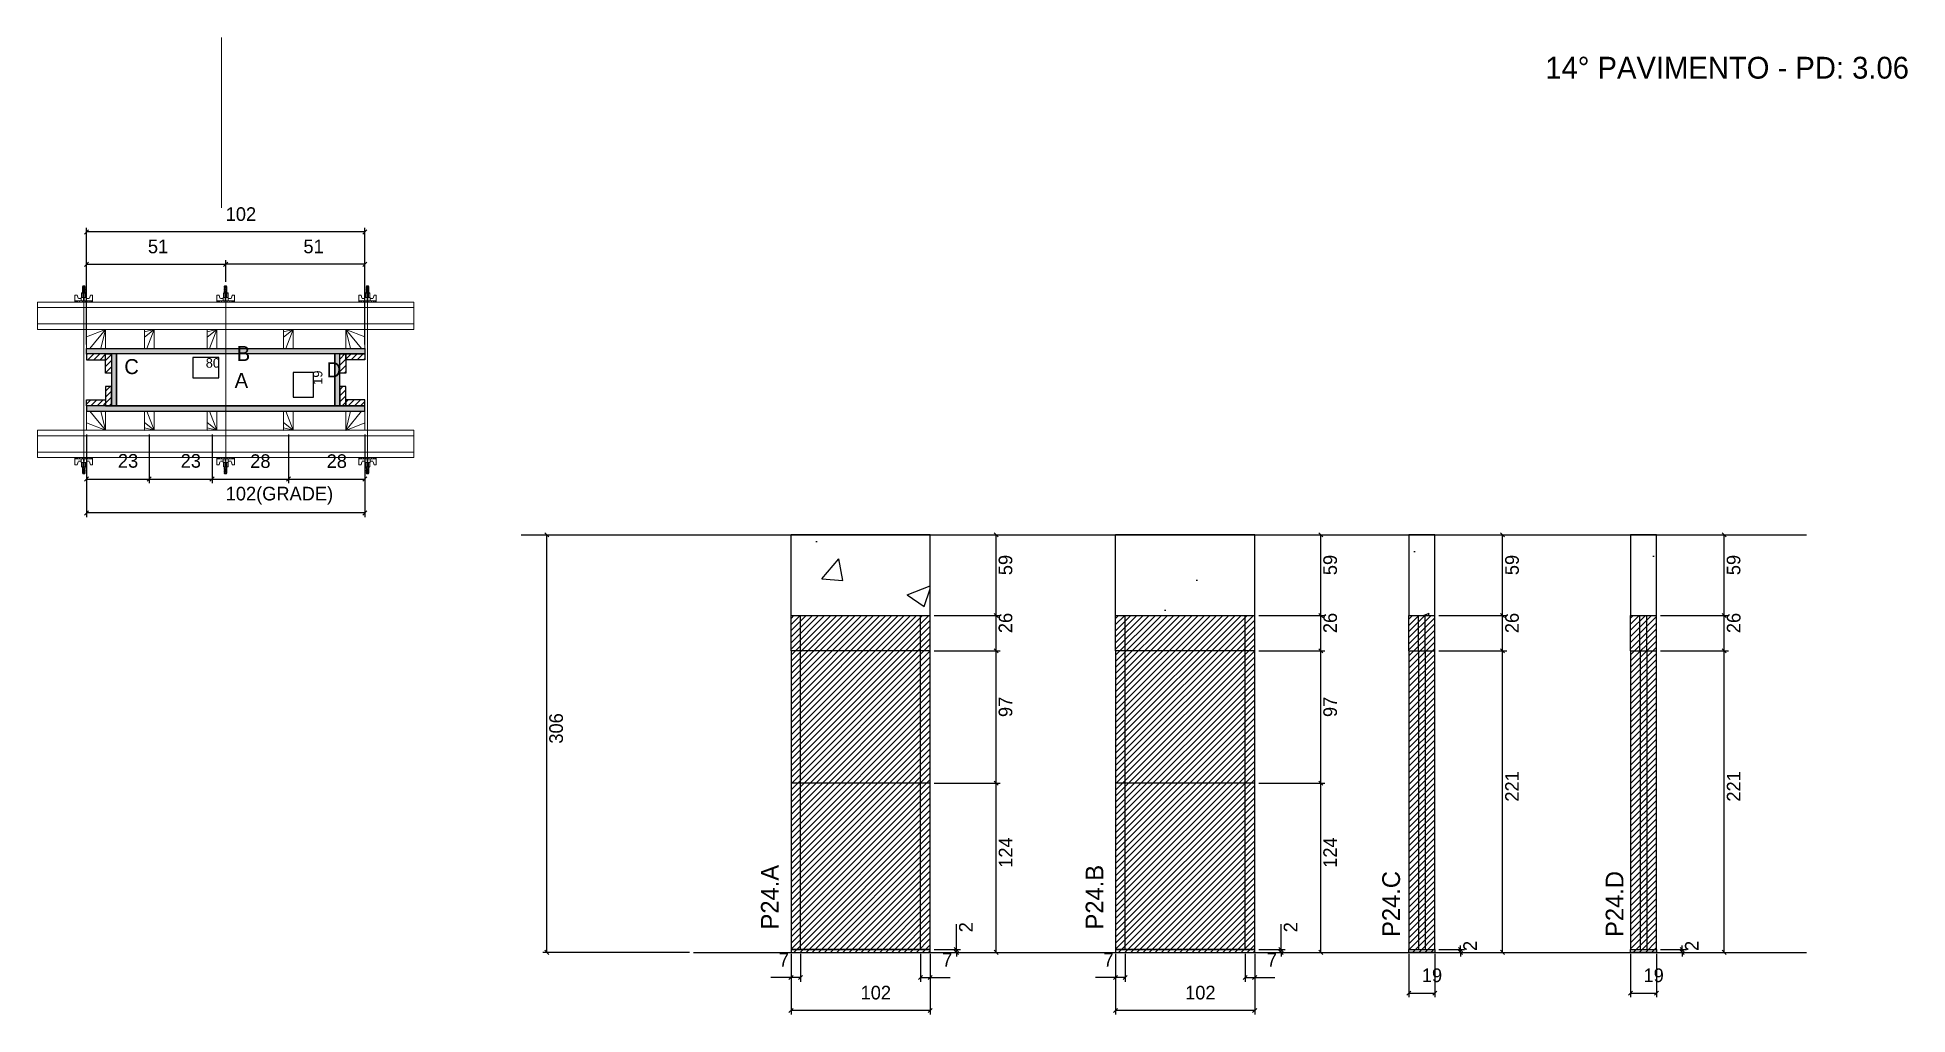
# Model space of a CAD drawing. Header units: metres. Extents: x 4162 to 5533, y 5093 to 5810.
import ezdxf

# ---------------------------------------------------------------- set-up
doc = ezdxf.new("R2010")
doc.units = ezdxf.units.M
for name, color, linetype in [('CHAPA', 7, 'Continuous'), ('COTA', 7, 'Continuous'), ('Hachura', 7, 'Continuous'), ('Madeira', 7, 'Continuous'), ('NIVEL 2° PAV.', 7, 'Continuous'), ('NOMENCLATURA', 7, 'Continuous'), ('Nível', 7, 'Continuous'), ('Painéis', 7, 'Continuous'), ('Perfil Metálico', 7, 'Continuous'), ('SARR_2.2x7', 7, 'Continuous'), ('SARRAFO', 7, 'Continuous'), ('Texto Seção', 7, 'Continuous'), ('TEXTO_GERAL', 7, 'Continuous')]:
    doc.layers.add(name, color=color, linetype=linetype)

msp = doc.modelspace()

# ---------------------------------------------------------------- hatches: boundary and pattern name
at = {"layer": 'COTA'}
h = msp.add_hatch(dxfattribs=at)
h.set_pattern_fill('AR-CONC')
h.paths.add_polyline_path([(4714.8, 5445), (4714.8, 5386), (4816.8, 5386), (4816.8, 5445), (4714.8, 5445)])
h = msp.add_hatch(dxfattribs=at)
h.set_pattern_fill('AR-CONC')
h.paths.add_polyline_path([(4952.7, 5445), (4952.7, 5386), (5054.7, 5386), (5054.7, 5445), (4952.7, 5445), (4952.7, 5445)])
h = msp.add_hatch(dxfattribs=at)
h.set_pattern_fill('AR-CONC')
h.paths.add_polyline_path([(5186.7, 5386), (5186.7, 5445), (5167.7, 5445), (5167.7, 5386), (5186.7, 5386), (5186.7, 5386)])
h = msp.add_hatch(dxfattribs=at)
h.set_pattern_fill('AR-CONC')
h.paths.add_polyline_path([(5349.2, 5386), (5349.2, 5445), (5330.2, 5445), (5330.2, 5386), (5349.2, 5386), (5349.2, 5386)])
at = {"layer": 'Hachura'}
h = msp.add_hatch(color=7, dxfattribs=at)
h.dxf.hatch_style = 1
h.paths.add_polyline_path([(4198.4, 5577.7), (4198.4, 5581.7), (4402.4, 5581.7), (4402.4, 5577.7), (4198.4, 5577.7)])
h = msp.add_hatch(color=7, dxfattribs=at)
h.dxf.hatch_style = 1
h.paths.add_polyline_path([(4198.4, 5577.7), (4198.4, 5581.7), (4402.4, 5581.7), (4402.4, 5577.7), (4198.4, 5577.7)])
h = msp.add_hatch(dxfattribs=at)
h.set_pattern_fill('ANSI31')
h.paths.add_polyline_path([(4212.4, 5577.7), (4212.4, 5573.3), (4198.4, 5573.3), (4198.4, 5577.7), (4212.4, 5577.7)])
h = msp.add_hatch(dxfattribs=at)
h.set_pattern_fill('ANSI31')
h.paths.add_polyline_path([(4216.8, 5577.7), (4212.4, 5577.7), (4212.4, 5563.7), (4216.8, 5563.7), (4216.8, 5577.7)])
h = msp.add_hatch(color=7, dxfattribs=at)
h.dxf.hatch_style = 1
h.paths.add_polyline_path([(4220.4, 5577.7), (4216.8, 5577.7), (4216.8, 5539.7), (4220.4, 5539.7), (4220.4, 5577.7)])
h = msp.add_hatch(color=7, dxfattribs=at)
h.dxf.hatch_style = 1
h.paths.add_polyline_path([(4220.4, 5577.7), (4216.8, 5577.7), (4216.8, 5539.7), (4220.4, 5539.7), (4220.4, 5577.7)])
h = msp.add_hatch(color=7, dxfattribs=at)
h.dxf.hatch_style = 1
h.paths.add_polyline_path([(4384, 5577.7), (4380.4, 5577.7), (4380.4, 5539.7), (4384, 5539.7), (4384, 5577.7)])
h = msp.add_hatch(color=7, dxfattribs=at)
h.dxf.hatch_style = 1
h.paths.add_polyline_path([(4384, 5577.7), (4380.4, 5577.7), (4380.4, 5539.7), (4384, 5539.7), (4384, 5577.7)])
h = msp.add_hatch(dxfattribs=at)
h.set_pattern_fill('ANSI31')
h.paths.add_polyline_path([(4388.4, 5577.7), (4384, 5577.7), (4384, 5563.7), (4388.4, 5563.7), (4388.4, 5577.7)])
h = msp.add_hatch(dxfattribs=at)
h.set_pattern_fill('ANSI31')
h.paths.add_polyline_path([(4388.4, 5577.7), (4388.4, 5573.3), (4402.4, 5573.3), (4402.4, 5577.7), (4388.4, 5577.7)])
h = msp.add_hatch(dxfattribs=at)
h.set_pattern_fill('ANSI31')
h.paths.add_polyline_path([(4216.8, 5539.7), (4212.4, 5539.7), (4212.4, 5553.7), (4216.8, 5553.7), (4216.8, 5539.7)])
h = msp.add_hatch(dxfattribs=at)
h.set_pattern_fill('ANSI31')
h.paths.add_polyline_path([(4388.4, 5539.7), (4384, 5539.7), (4384, 5553.7), (4388.4, 5553.7), (4388.4, 5539.7)])
h = msp.add_hatch(dxfattribs=at)
h.set_pattern_fill('ANSI31')
h.paths.add_polyline_path([(4212.4, 5539.7), (4212.4, 5544.1), (4198.4, 5544.1), (4198.4, 5539.7), (4212.4, 5539.7)])
h = msp.add_hatch(color=7, dxfattribs=at)
h.dxf.hatch_style = 1
h.paths.add_polyline_path([(4198.4, 5539.7), (4198.4, 5535.7), (4402.4, 5535.7), (4402.4, 5539.7), (4198.4, 5539.7)])
h = msp.add_hatch(color=7, dxfattribs=at)
h.dxf.hatch_style = 1
h.paths.add_polyline_path([(4198.4, 5539.7), (4198.4, 5535.7), (4402.4, 5535.7), (4402.4, 5539.7), (4198.4, 5539.7)])
h = msp.add_hatch(dxfattribs=at)
h.set_pattern_fill('ANSI31')
h.paths.add_polyline_path([(4388.4, 5539.7), (4388.4, 5544.1), (4402.4, 5544.1), (4402.4, 5539.7), (4388.4, 5539.7)])
h = msp.add_hatch(dxfattribs=at)
h.set_pattern_fill('ANSI31')
h.paths.add_polyline_path([(4816.8, 5386), (4714.8, 5386), (4714.8, 5139), (4816.8, 5139), (4816.8, 5386)])
h = msp.add_hatch(dxfattribs=at)
h.set_pattern_fill('ANSI31')
h.paths.add_polyline_path([(5054.7, 5386), (4952.7, 5386), (4952.7, 5139), (5054.7, 5139), (5054.7, 5386)])
h = msp.add_hatch(dxfattribs=at)
h.set_pattern_fill('ANSI31')
h.paths.add_polyline_path([(5186.7, 5386), (5167.7, 5386), (5167.7, 5139), (5186.7, 5139), (5186.7, 5386)])
h = msp.add_hatch(dxfattribs=at)
h.set_pattern_fill('ANSI31')
h.paths.add_polyline_path([(5349.2, 5386), (5330.2, 5386), (5330.2, 5139), (5349.2, 5139), (5349.2, 5386)])

# ---------------------------------------------------------------- linework, layer by layer
at = {"layer": 'CHAPA', "color": 1, "lineweight": 25}
for points in [[(4198.4, 5577.7), (4198.4, 5581.7), (4402.4, 5581.7), (4402.4, 5577.7)], [(4198.4, 5577.7), (4198.4, 5581.7), (4402.4, 5581.7), (4402.4, 5577.7)], [(4220.4, 5577.7), (4216.8, 5577.7), (4216.8, 5539.7), (4220.4, 5539.7)], [(4220.4, 5577.7), (4216.8, 5577.7), (4216.8, 5539.7), (4220.4, 5539.7)], [(4384, 5577.7), (4380.4, 5577.7), (4380.4, 5539.7), (4384, 5539.7)], [(4384, 5577.7), (4380.4, 5577.7), (4380.4, 5539.7), (4384, 5539.7)], [(4198.4, 5539.7), (4198.4, 5535.7), (4402.4, 5535.7), (4402.4, 5539.7)], [(4198.4, 5539.7), (4198.4, 5535.7), (4402.4, 5535.7), (4402.4, 5539.7)]]:
    msp.add_lwpolyline(points, close=True, dxfattribs=at)
at = {"layer": 'COTA', "color": 0, "lineweight": 25}
for p, q in [((4199.9, 5668.6), (4196.9, 5665.6)), ((4400.9, 5665.6), (4403.9, 5668.6)), ((4199.9, 5644.9), (4196.9, 5641.9)), ((4301.9, 5644.9), (4298.9, 5641.9)), ((4298.9, 5641.9), (4301.9, 5644.9)), ((4400.9, 5641.9), (4403.9, 5644.9)), ((4199.9, 5487.5), (4196.9, 5484.5)), ((4242.9, 5484.5), (4245.9, 5487.5)), ((4245.9, 5487.5), (4242.9, 5484.5)), ((4288.9, 5484.5), (4291.9, 5487.5)), ((4291.9, 5487.5), (4288.9, 5484.5)), ((4344.9, 5484.5), (4347.9, 5487.5)), ((4347.9, 5487.5), (4344.9, 5484.5)), ((4400.9, 5484.5), (4403.9, 5487.5)), ((4199.9, 5462.6), (4196.9, 5459.6)), ((4400.9, 5459.6), (4403.9, 5462.6)), ((4866.6, 5443.5), (4863.6, 5446.5)), ((5104.6, 5443.5), (5101.6, 5446.5)), ((5237.9, 5443.5), (5234.9, 5446.5)), ((5400.4, 5443.5), (5397.4, 5446.5)), ((4863.6, 5387.5), (4866.6, 5384.5)), ((5101.6, 5387.5), (5104.6, 5384.5)), ((5234.9, 5387.5), (5237.9, 5384.5)), ((5397.4, 5387.5), (5400.4, 5384.5)), ((4866.6, 5358.5), (4863.6, 5361.5)), ((5104.6, 5358.5), (5101.6, 5361.5)), ((5237.9, 5358.5), (5234.9, 5361.5)), ((5400.4, 5358.5), (5397.4, 5361.5)), ((4866.6, 5261.5), (4863.6, 5264.5)), ((4863.6, 5264.5), (4866.6, 5261.5)), ((5104.6, 5261.5), (5101.6, 5264.5)), ((5101.6, 5264.5), (5104.6, 5261.5)), ((4834.5, 5142.5), (4837.5, 5139.5)), ((5072.5, 5142.5), (5075.5, 5139.5)), ((5204.1, 5142.5), (5207.1, 5139.5)), ((5366.6, 5142.5), (5369.6, 5139.5)), ((4837.5, 5137.5), (4834.5, 5140.5)), ((4863.6, 5140.5), (4866.6, 5137.5)), ((5075.5, 5137.5), (5072.5, 5140.5)), ((5101.6, 5140.5), (5104.6, 5137.5)), ((5207.1, 5137.5), (5204.1, 5140.5)), ((5234.9, 5140.5), (5237.9, 5137.5)), ((5369.6, 5137.5), (5366.6, 5140.5)), ((5397.4, 5140.5), (5400.4, 5137.5)), ((4716.3, 5122), (4713.3, 5119)), ((4720.3, 5119), (4723.3, 5122)), ((4811.3, 5122), (4808.3, 5119)), ((4815.3, 5119), (4818.3, 5122)), ((4954.2, 5122), (4951.2, 5119)), ((4958.2, 5119), (4961.2, 5122)), ((5049.2, 5122), (5046.2, 5119)), ((5053.2, 5119), (5056.2, 5122)), ((5169.2, 5110.6), (5166.2, 5107.6)), ((5185.2, 5107.6), (5188.2, 5110.6)), ((5331.7, 5110.6), (5328.7, 5107.6)), ((5347.7, 5107.6), (5350.7, 5110.6)), ((4716.3, 5097.9), (4713.3, 5094.9)), ((4815.3, 5094.9), (4818.3, 5097.9)), ((4954.2, 5097.9), (4951.2, 5094.9)), ((5053.2, 5094.9), (5056.2, 5097.9))]:
    msp.add_line(p, q, dxfattribs=at)
at = {"layer": 'COTA', "color": 241, "lineweight": 25}
for p, q in [((4198.4, 5584.7), (4198.4, 5670.1)), ((4402.4, 5667.1), (4198.4, 5667.1)), ((4402.4, 5584.7), (4402.4, 5670.1)), ((4198.4, 5618.7), (4198.4, 5646.4)), ((4198.4, 5643.4), (4300.4, 5643.4)), ((4300.4, 5630.5), (4300.4, 5646.4)), ((4300.4, 5630.5), (4300.4, 5646.4)), ((4402.4, 5643.4), (4300.4, 5643.4)), ((4402.4, 5618.7), (4402.4, 5646.4)), ((4198.4, 5518.7), (4198.4, 5458.1)), ((4198.4, 5518.7), (4198.4, 5483)), ((4244.4, 5518.7), (4244.4, 5483)), ((4244.4, 5518.7), (4244.4, 5483)), ((4290.4, 5518.7), (4290.4, 5483)), ((4290.4, 5518.7), (4290.4, 5483)), ((4346.4, 5518.7), (4346.4, 5483)), ((4346.4, 5518.7), (4346.4, 5483)), ((4402.4, 5518.7), (4402.4, 5458.1)), ((4402.4, 5518.7), (4402.4, 5483)), ((4198.4, 5486), (4244.4, 5486)), ((4244.4, 5486), (4290.4, 5486)), ((4290.4, 5486), (4346.4, 5486)), ((4346.4, 5486), (4402.4, 5486)), ((4402.4, 5461.1), (4198.4, 5461.1)), ((4714.8, 5386), (4714.8, 5445)), ((4816.8, 5445), (4714.8, 5445)), ((4816.8, 5386), (4816.8, 5445)), ((5054.7, 5445), (4952.7, 5445)), ((4952.7, 5386), (4952.7, 5445)), ((5054.7, 5386), (5054.7, 5445))]:
    msp.add_line(p, q, dxfattribs=at)
at = {"layer": 'COTA', "color": 180, "lineweight": 25}
for p, q in [((4295.5, 5575.1), (4276.2, 5575.1)), ((4276.2, 5575.1), (4276.2, 5560.1)), ((4295.5, 5560.1), (4295.5, 5575.1)), ((4276.2, 5560.1), (4295.5, 5560.1)), ((4364.8, 5564.1), (4349.8, 5564.1)), ((4349.8, 5564.1), (4349.8, 5546.1)), ((4364.8, 5546.1), (4364.8, 5564.1)), ((4349.8, 5546.1), (4364.8, 5546.1))]:
    msp.add_line(p, q, dxfattribs=at)
at = {"layer": 'COTA', "color": 4, "lineweight": 25}
for p, q in [((4819.8, 5445), (4868.1, 5445)), ((4865.1, 5386), (4865.1, 5445)), ((5057.7, 5445), (5106.1, 5445)), ((5103.1, 5386), (5103.1, 5445)), ((5189.7, 5445), (5239.4, 5445)), ((5236.4, 5386), (5236.4, 5445)), ((5352.2, 5445), (5401.9, 5445)), ((5398.9, 5386), (5398.9, 5445)), ((4819.8, 5386), (4868.1, 5386)), ((5057.7, 5386), (5106.1, 5386)), ((5189.7, 5386), (5239.4, 5386)), ((5352.2, 5386), (5401.9, 5386)), ((4819.8, 5360), (4868.1, 5360)), ((4865.1, 5263), (4865.1, 5360)), ((5057.7, 5360), (5106.1, 5360)), ((5103.1, 5263), (5103.1, 5360)), ((5189.7, 5360), (5239.4, 5360)), ((5236.4, 5139), (5236.4, 5360)), ((5352.2, 5360), (5401.9, 5360)), ((5398.9, 5139), (5398.9, 5360)), ((4819.8, 5263), (4868.1, 5263)), ((4857.6, 5263), (4868.1, 5263)), ((4865.1, 5139), (4865.1, 5263)), ((5057.7, 5263), (5106.1, 5263)), ((5095.6, 5263), (5106.1, 5263)), ((5103.1, 5139), (5103.1, 5263)), ((4836, 5141), (4836, 5159.8)), ((5074, 5141), (5074, 5159.8)), ((4819.8, 5141), (4839, 5141)), ((4836, 5139), (4836, 5141)), ((5057.7, 5141), (5077, 5141)), ((5074, 5139), (5074, 5141)), ((5189.7, 5141), (5208.6, 5141)), ((5205.6, 5141), (5205.6, 5144)), ((5205.6, 5139), (5205.6, 5141)), ((5352.2, 5141), (5371.1, 5141)), ((5368.1, 5141), (5368.1, 5144)), ((5368.1, 5139), (5368.1, 5141)), ((4714.8, 5138), (4714.8, 5093.4)), ((4714.8, 5136), (4714.8, 5117.5)), ((4721.8, 5138), (4721.8, 5117.5)), ((4809.8, 5138), (4809.8, 5117.5)), ((4816.8, 5138), (4816.8, 5093.4)), ((4816.8, 5136), (4816.8, 5117.5)), ((4819.8, 5139), (4839, 5139)), ((4819.8, 5139), (4868.1, 5139)), ((4836, 5139), (4836, 5136)), ((4952.7, 5138), (4952.7, 5093.4)), ((4952.7, 5136), (4952.7, 5117.5)), ((4959.7, 5138), (4959.7, 5117.5)), ((5047.7, 5138), (5047.7, 5117.5)), ((5054.7, 5138), (5054.7, 5093.4)), ((5054.7, 5136), (5054.7, 5117.5)), ((5057.7, 5139), (5077, 5139)), ((5057.7, 5139), (5106.1, 5139)), ((5074, 5139), (5074, 5136)), ((5167.7, 5138), (5167.7, 5106.1)), ((5186.7, 5138), (5186.7, 5106.1)), ((5189.7, 5139), (5208.6, 5139)), ((5189.7, 5139), (5239.4, 5139)), ((5205.6, 5139), (5205.6, 5136)), ((5330.2, 5138), (5330.2, 5106.1)), ((5349.2, 5138), (5349.2, 5106.1)), ((5352.2, 5139), (5371.1, 5139)), ((5352.2, 5139), (5401.9, 5139)), ((5368.1, 5139), (5368.1, 5136)), ((4714.8, 5120.5), (4700.1, 5120.5)), ((4721.8, 5120.5), (4714.8, 5120.5)), ((4809.8, 5120.5), (4816.8, 5120.5)), ((4816.8, 5120.5), (4831.5, 5120.5)), ((4952.7, 5120.5), (4938, 5120.5)), ((4959.7, 5120.5), (4952.7, 5120.5)), ((5047.7, 5120.5), (5054.7, 5120.5)), ((5054.7, 5120.5), (5069.5, 5120.5)), ((5167.7, 5109.1), (5186.7, 5109.1)), ((5330.2, 5109.1), (5349.2, 5109.1)), ((4816.8, 5096.4), (4714.8, 5096.4)), ((5054.7, 5096.4), (4952.7, 5096.4))]:
    msp.add_line(p, q, dxfattribs=at)
at = {"layer": 'COTA', "color": 241, "lineweight": 25}
for points in [[(5186.7, 5386), (5186.7, 5445), (5167.7, 5445), (5167.7, 5386)], [(5349.2, 5386), (5349.2, 5445), (5330.2, 5445), (5330.2, 5386)]]:
    msp.add_lwpolyline(points, dxfattribs=at)
at = {"layer": 'Hachura', "color": 0, "lineweight": 9}
for p, q in [((4189.9, 5615.7), (4189.9, 5620.8)), ((4189.9, 5620.8), (4191.6, 5620.8)), ((4191.6, 5620.8), (4192.2, 5618.6)), ((4198.1, 5622.4), (4194.7, 5622.4)), ((4194.7, 5622.4), (4194.7, 5619.1)), ((4198.1, 5622.3), (4194.7, 5622.3)), ((4197.4, 5625.4), (4195.2, 5626.5)), ((4197.4, 5624.3), (4195.2, 5625.3)), ((4197.4, 5623.1), (4195.2, 5624.2)), ((4196.5, 5622.4), (4195.2, 5623)), ((4195.3, 5626.7), (4197.4, 5625.6)), ((4195.3, 5625.6), (4197.4, 5624.5)), ((4195.3, 5624.4), (4197.4, 5623.3)), ((4195.4, 5627.1), (4195.7, 5627.5)), ((4195.4, 5626.8), (4195.4, 5627.1)), ((4197.3, 5627.1), (4195.4, 5627.1)), ((4195.4, 5626.8), (4197.3, 5625.9)), ((4195.4, 5626.8), (4197.3, 5625.9)), ((4195.4, 5625.7), (4195.4, 5626.3)), ((4197.3, 5625.3), (4195.4, 5626.3)), ((4195.4, 5625.7), (4197.3, 5624.7)), ((4195.4, 5624.5), (4195.4, 5625.1)), ((4197.3, 5624.2), (4195.4, 5625.1)), ((4195.4, 5624.9), (4195.4, 5625.1)), ((4195.4, 5624.5), (4197.3, 5623.5)), ((4195.4, 5623.3), (4195.4, 5624)), ((4197.3, 5623), (4195.4, 5624)), ((4195.4, 5623.3), (4197.3, 5622.4)), ((4196.3, 5622.4), (4195.4, 5622.8)), ((4195.4, 5622.4), (4195.4, 5622.8)), ((4195.7, 5627.5), (4197, 5627.5)), ((4195.7, 5622.4), (4195.7, 5619.1)), ((4197.3, 5626.5), (4196, 5627.1)), ((4197.4, 5626.6), (4196.3, 5627.1)), ((4196.8, 5627.1), (4197.4, 5626.8)), ((4197.3, 5627.1), (4197, 5627.5)), ((4197, 5627.1), (4197.3, 5627)), ((4197.3, 5626.5), (4197.3, 5625.9)), ((4197.3, 5624.7), (4197.3, 5625.3)), ((4197.3, 5624), (4197.3, 5624.2)), ((4197.3, 5624), (4197.3, 5623.5)), ((4197.3, 5623), (4197.3, 5622.4)), ((4197.3, 5622.4), (4197.3, 5619.1)), ((4198.1, 5619.1), (4198.1, 5622.4)), ((4201.2, 5620.8), (4200.6, 5618.6)), ((4202.8, 5620.8), (4201.2, 5620.8)), ((4202.8, 5616.6), (4202.8, 5620.8)), ((4293.9, 5615.7), (4293.9, 5620.8)), ((4293.9, 5620.8), (4295.6, 5620.8)), ((4295.6, 5620.8), (4296.2, 5618.6)), ((4302.1, 5622.4), (4298.7, 5622.4)), ((4298.7, 5622.4), (4298.7, 5619.1)), ((4302.1, 5622.3), (4298.7, 5622.3)), ((4301.4, 5625.4), (4299.2, 5626.5)), ((4301.4, 5624.3), (4299.2, 5625.3)), ((4301.4, 5623.1), (4299.2, 5624.2)), ((4300.5, 5622.4), (4299.2, 5623)), ((4299.3, 5626.7), (4301.4, 5625.6)), ((4299.3, 5625.6), (4301.4, 5624.5)), ((4299.3, 5624.4), (4301.4, 5623.3)), ((4299.4, 5627.1), (4299.7, 5627.5)), ((4299.4, 5626.8), (4299.4, 5627.1)), ((4301.3, 5627.1), (4299.4, 5627.1)), ((4299.4, 5626.8), (4301.3, 5625.9)), ((4299.4, 5626.8), (4301.3, 5625.9)), ((4299.4, 5625.7), (4299.4, 5626.3)), ((4301.3, 5625.3), (4299.4, 5626.3)), ((4299.4, 5625.7), (4301.3, 5624.7)), ((4299.4, 5624.5), (4299.4, 5625.1)), ((4301.3, 5624.2), (4299.4, 5625.1)), ((4299.4, 5624.9), (4299.4, 5625.1)), ((4299.4, 5624.5), (4301.3, 5623.5)), ((4299.4, 5623.3), (4299.4, 5624)), ((4301.3, 5623), (4299.4, 5624)), ((4299.4, 5623.3), (4301.3, 5622.4)), ((4300.3, 5622.4), (4299.4, 5622.8)), ((4299.4, 5622.4), (4299.4, 5622.8)), ((4299.7, 5627.5), (4301, 5627.5)), ((4299.7, 5622.4), (4299.7, 5619.1)), ((4301.3, 5626.5), (4300, 5627.1)), ((4301.4, 5626.6), (4300.3, 5627.1)), ((4300.8, 5627.1), (4301.4, 5626.8)), ((4301.3, 5627.1), (4301, 5627.5)), ((4301, 5627.1), (4301.3, 5627)), ((4301.3, 5626.5), (4301.3, 5625.9)), ((4301.3, 5624.7), (4301.3, 5625.3)), ((4301.3, 5624), (4301.3, 5624.2)), ((4301.3, 5624), (4301.3, 5623.5)), ((4301.3, 5623), (4301.3, 5622.4)), ((4301.3, 5622.4), (4301.3, 5619.1)), ((4302.1, 5619.1), (4302.1, 5622.4)), ((4305.2, 5620.8), (4304.6, 5618.6)), ((4306.8, 5620.8), (4305.2, 5620.8)), ((4306.8, 5616.6), (4306.8, 5620.8)), ((4397.9, 5616.6), (4397.9, 5620.8)), ((4397.9, 5620.8), (4399.6, 5620.8)), ((4399.6, 5620.8), (4400.2, 5618.6)), ((4402.7, 5622.4), (4406.1, 5622.4)), ((4402.7, 5619.1), (4402.7, 5622.4)), ((4402.7, 5622.3), (4406.1, 5622.3)), ((4404, 5627.1), (4403.3, 5626.8)), ((4405.5, 5626.7), (4403.3, 5625.6)), ((4405.5, 5625.6), (4403.3, 5624.5)), ((4405.5, 5624.4), (4403.3, 5623.3)), ((4403.4, 5626.6), (4404.5, 5627.1)), ((4403.4, 5625.4), (4405.5, 5626.5)), ((4403.4, 5624.3), (4405.5, 5625.3)), ((4403.4, 5623.1), (4405.5, 5624.2)), ((4403.5, 5627.1), (4403.8, 5627.5)), ((4403.7, 5627.1), (4403.5, 5627)), ((4403.5, 5626.5), (4404.8, 5627.1)), ((4403.5, 5627.1), (4405.4, 5627.1)), ((4405.4, 5626.8), (4403.5, 5625.9)), ((4405.4, 5626.8), (4403.5, 5625.9)), ((4403.5, 5626.5), (4403.5, 5625.9)), ((4403.5, 5625.3), (4405.4, 5626.3)), ((4405.4, 5625.7), (4403.5, 5624.7)), ((4403.5, 5624.7), (4403.5, 5625.3)), ((4403.5, 5624.2), (4405.4, 5625.1)), ((4405.4, 5624.5), (4403.5, 5623.5)), ((4403.5, 5624), (4403.5, 5624.2)), ((4403.5, 5624), (4403.5, 5623.5)), ((4403.5, 5623), (4405.4, 5624)), ((4405.4, 5623.3), (4403.5, 5622.4)), ((4403.5, 5623), (4403.5, 5622.4)), ((4403.5, 5622.4), (4403.5, 5619.1)), ((4405.1, 5627.5), (4403.8, 5627.5)), ((4404.3, 5622.4), (4405.5, 5623)), ((4404.5, 5622.4), (4405.4, 5622.8)), ((4405, 5622.4), (4405, 5619.1)), ((4405.4, 5627.1), (4405.1, 5627.5)), ((4405.4, 5626.8), (4405.4, 5627.1)), ((4405.4, 5625.7), (4405.4, 5626.3)), ((4405.4, 5624.5), (4405.4, 5625.1)), ((4405.4, 5624.9), (4405.4, 5625.1)), ((4405.4, 5623.3), (4405.4, 5624)), ((4405.4, 5622.4), (4405.4, 5622.8)), ((4406.1, 5622.4), (4406.1, 5619.1)), ((4409.2, 5620.8), (4408.6, 5618.6)), ((4410.8, 5620.8), (4409.2, 5620.8)), ((4410.8, 5615.7), (4410.8, 5620.8)), ((4189.9, 5616.6), (4202.8, 5616.6)), ((4189.9, 5616.6), (4195.1, 5616.6)), ((4202.8, 5615.7), (4189.9, 5615.7)), ((4190.1, 5616.6), (4190.1, 5615.7)), ((4190.3, 5616.6), (4190.3, 5615.7)), ((4190.6, 5616.6), (4190.6, 5615.7)), ((4191.1, 5616.6), (4191.1, 5615.7)), ((4191.9, 5616.6), (4191.9, 5615.7)), ((4192.5, 5618.4), (4194.5, 5618.4)), ((4193.3, 5616.6), (4193.3, 5615.7)), ((4201.9, 5615.7), (4194.1, 5615.7)), ((4194.5, 5619.1), (4198.3, 5619.1)), ((4194.5, 5616.6), (4194.5, 5619.1)), ((4196.4, 5616.6), (4194.5, 5616.6)), ((4195.1, 5616.6), (4195.7, 5616.6)), ((4195.4, 5616.2), (4195.4, 5616.5)), ((4195.4, 5615.8), (4195.4, 5616.2)), ((4196.1, 5616.6), (4196.1, 5618.6)), ((4196.4, 5616.6), (4196.4, 5615.7)), ((4196.6, 5618.6), (4196.6, 5616.6)), ((4197.4, 5616.4), (4197.4, 5616)), ((4198.3, 5619.1), (4198.1, 5619.1)), ((4198.3, 5619.1), (4198.1, 5619.1)), ((4198.3, 5619.1), (4198.3, 5616.6)), ((4200.3, 5618.4), (4198.3, 5618.4)), ((4199.4, 5616.6), (4199.4, 5615.7)), ((4200.8, 5616.6), (4200.8, 5615.7)), ((4201.7, 5616.6), (4201.7, 5615.7)), ((4202.1, 5616.6), (4202.1, 5615.7)), ((4202.5, 5616.6), (4202.5, 5615.7)), ((4202.7, 5616.6), (4202.7, 5615.7)), ((4202.8, 5616.6), (4202.8, 5615.7)), ((4293.9, 5616.6), (4306.8, 5616.6)), ((4293.9, 5616.6), (4299.1, 5616.6)), ((4306.8, 5615.7), (4293.9, 5615.7)), ((4294.1, 5616.6), (4294.1, 5615.7)), ((4294.3, 5616.6), (4294.3, 5615.7)), ((4294.6, 5616.6), (4294.6, 5615.7)), ((4295.1, 5616.6), (4295.1, 5615.7)), ((4295.9, 5616.6), (4295.9, 5615.7)), ((4296.5, 5618.4), (4298.5, 5618.4)), ((4297.3, 5616.6), (4297.3, 5615.7)), ((4305.9, 5615.7), (4298.1, 5615.7)), ((4298.5, 5619.1), (4302.3, 5619.1)), ((4298.5, 5616.6), (4298.5, 5619.1)), ((4300.4, 5616.6), (4298.5, 5616.6)), ((4299.1, 5616.6), (4299.7, 5616.6)), ((4299.4, 5616.2), (4299.4, 5616.5)), ((4299.4, 5615.8), (4299.4, 5616.2)), ((4300.1, 5616.6), (4300.1, 5618.6)), ((4300.4, 5616.6), (4300.4, 5615.7)), ((4300.6, 5618.6), (4300.6, 5616.6)), ((4301.4, 5616.4), (4301.4, 5616)), ((4302.3, 5619.1), (4302.1, 5619.1)), ((4302.3, 5619.1), (4302.1, 5619.1)), ((4302.3, 5619.1), (4302.3, 5616.6)), ((4304.3, 5618.4), (4302.3, 5618.4)), ((4303.4, 5616.6), (4303.4, 5615.7)), ((4304.8, 5616.6), (4304.8, 5615.7)), ((4305.7, 5616.6), (4305.7, 5615.7)), ((4306.1, 5616.6), (4306.1, 5615.7)), ((4306.5, 5616.6), (4306.5, 5615.7)), ((4306.7, 5616.6), (4306.7, 5615.7)), ((4306.8, 5616.6), (4306.8, 5615.7)), ((4410.8, 5616.6), (4397.9, 5616.6)), ((4397.9, 5616.6), (4397.9, 5615.7)), ((4397.9, 5615.7), (4410.8, 5615.7)), ((4398.1, 5616.6), (4398.1, 5615.7)), ((4398.3, 5616.6), (4398.3, 5615.7)), ((4398.6, 5616.6), (4398.6, 5615.7)), ((4398.9, 5615.7), (4406.7, 5615.7)), ((4399.1, 5616.6), (4399.1, 5615.7)), ((4399.9, 5616.6), (4399.9, 5615.7)), ((4400.5, 5618.4), (4402.5, 5618.4)), ((4401.4, 5616.6), (4401.4, 5615.7)), ((4406.3, 5619.1), (4402.5, 5619.1)), ((4402.5, 5619.1), (4402.5, 5616.6)), ((4402.5, 5619.1), (4402.7, 5619.1)), ((4402.5, 5619.1), (4402.7, 5619.1)), ((4403.4, 5616.4), (4403.4, 5616)), ((4404.2, 5618.6), (4404.2, 5616.6)), ((4404.4, 5616.6), (4406.3, 5616.6)), ((4404.4, 5616.6), (4404.4, 5615.7)), ((4404.7, 5616.6), (4404.7, 5618.6)), ((4405.7, 5616.6), (4405, 5616.6)), ((4405.3, 5616.2), (4405.3, 5616.5)), ((4405.3, 5615.8), (4405.3, 5616.2)), ((4410.8, 5616.6), (4405.7, 5616.6)), ((4406.3, 5616.6), (4406.3, 5619.1)), ((4408.3, 5618.4), (4406.3, 5618.4)), ((4407.4, 5616.6), (4407.4, 5615.7)), ((4408.8, 5616.6), (4408.8, 5615.7)), ((4409.7, 5616.6), (4409.7, 5615.7)), ((4410.1, 5616.6), (4410.1, 5615.7)), ((4410.5, 5616.6), (4410.5, 5615.7)), ((4410.7, 5616.6), (4410.7, 5615.7)), ((4202.8, 5501.7), (4189.9, 5501.7)), ((4189.9, 5501.7), (4189.9, 5496.5)), ((4189.9, 5500.8), (4202.8, 5500.8)), ((4189.9, 5500.8), (4195.1, 5500.8)), ((4190.1, 5500.7), (4190.1, 5501.7)), ((4190.3, 5500.7), (4190.3, 5501.7)), ((4190.6, 5500.7), (4190.6, 5501.7)), ((4191.1, 5500.7), (4191.1, 5501.7)), ((4191.6, 5496.5), (4192.2, 5498.7)), ((4191.9, 5500.7), (4191.9, 5501.7)), ((4192.5, 5499), (4194.5, 5499)), ((4193.3, 5500.7), (4193.3, 5501.7)), ((4201.9, 5501.7), (4194.1, 5501.7)), ((4196.4, 5500.8), (4194.5, 5500.8)), ((4194.5, 5500.8), (4194.5, 5498.2)), ((4194.5, 5498.2), (4198.3, 5498.2)), ((4194.7, 5495), (4194.7, 5498.2)), ((4195.1, 5500.8), (4195.7, 5500.8)), ((4195.4, 5501.5), (4195.4, 5501.1)), ((4195.4, 5501.1), (4195.4, 5500.9)), ((4195.7, 5495), (4195.7, 5498.2)), ((4196.1, 5500.8), (4196.1, 5498.8)), ((4196.4, 5500.8), (4196.4, 5501.7)), ((4196.6, 5498.8), (4196.6, 5500.8)), ((4197.3, 5495), (4197.3, 5498.2)), ((4197.4, 5500.9), (4197.4, 5501.3)), ((4198.1, 5498.2), (4198.1, 5495)), ((4198.3, 5498.2), (4198.1, 5498.2)), ((4198.3, 5498.2), (4198.1, 5498.2)), ((4198.3, 5498.2), (4198.3, 5500.8)), ((4200.3, 5499), (4198.3, 5499)), ((4199.4, 5500.7), (4199.4, 5501.7)), ((4201.2, 5496.5), (4200.6, 5498.7)), ((4200.8, 5500.7), (4200.8, 5501.7)), ((4201.7, 5500.7), (4201.7, 5501.7)), ((4202.1, 5500.7), (4202.1, 5501.7)), ((4202.5, 5500.7), (4202.5, 5501.7)), ((4202.7, 5500.7), (4202.7, 5501.7)), ((4202.8, 5500.8), (4202.8, 5501.7)), ((4202.8, 5500.8), (4202.8, 5496.5)), ((4306.8, 5501.7), (4293.9, 5501.7)), ((4293.9, 5501.7), (4293.9, 5496.5)), ((4293.9, 5500.8), (4306.8, 5500.8)), ((4293.9, 5500.8), (4299.1, 5500.8)), ((4294.1, 5500.7), (4294.1, 5501.7)), ((4294.3, 5500.7), (4294.3, 5501.7)), ((4294.6, 5500.7), (4294.6, 5501.7)), ((4295.1, 5500.7), (4295.1, 5501.7)), ((4295.6, 5496.5), (4296.2, 5498.7)), ((4295.9, 5500.7), (4295.9, 5501.7)), ((4296.5, 5499), (4298.5, 5499)), ((4297.3, 5500.7), (4297.3, 5501.7)), ((4305.9, 5501.7), (4298.1, 5501.7)), ((4300.4, 5500.8), (4298.5, 5500.8)), ((4298.5, 5500.8), (4298.5, 5498.2)), ((4298.5, 5498.2), (4302.3, 5498.2)), ((4298.7, 5495), (4298.7, 5498.2)), ((4299.1, 5500.8), (4299.7, 5500.8)), ((4299.4, 5501.5), (4299.4, 5501.1)), ((4299.4, 5501.1), (4299.4, 5500.9)), ((4299.7, 5495), (4299.7, 5498.2)), ((4300.1, 5500.8), (4300.1, 5498.8)), ((4300.4, 5500.8), (4300.4, 5501.7)), ((4300.6, 5498.8), (4300.6, 5500.8)), ((4301.3, 5495), (4301.3, 5498.2)), ((4301.4, 5500.9), (4301.4, 5501.3)), ((4302.1, 5498.2), (4302.1, 5495)), ((4302.3, 5498.2), (4302.1, 5498.2)), ((4302.3, 5498.2), (4302.1, 5498.2)), ((4302.3, 5498.2), (4302.3, 5500.8)), ((4304.3, 5499), (4302.3, 5499)), ((4303.4, 5500.7), (4303.4, 5501.7)), ((4305.2, 5496.5), (4304.6, 5498.7)), ((4304.8, 5500.7), (4304.8, 5501.7)), ((4305.7, 5500.7), (4305.7, 5501.7)), ((4306.1, 5500.7), (4306.1, 5501.7)), ((4306.5, 5500.7), (4306.5, 5501.7)), ((4306.7, 5500.7), (4306.7, 5501.7)), ((4306.8, 5500.8), (4306.8, 5501.7)), ((4306.8, 5500.8), (4306.8, 5496.5)), ((4397.9, 5501.7), (4410.8, 5501.7)), ((4397.9, 5500.8), (4397.9, 5501.7)), ((4410.8, 5500.8), (4397.9, 5500.8)), ((4397.9, 5500.8), (4397.9, 5496.5)), ((4398.1, 5500.7), (4398.1, 5501.7)), ((4398.3, 5500.7), (4398.3, 5501.7)), ((4398.6, 5500.7), (4398.6, 5501.7)), ((4398.9, 5501.7), (4406.7, 5501.7)), ((4399.1, 5500.7), (4399.1, 5501.7)), ((4399.6, 5496.5), (4400.2, 5498.7)), ((4399.9, 5500.7), (4399.9, 5501.7)), ((4400.5, 5499), (4402.5, 5499)), ((4401.4, 5500.7), (4401.4, 5501.7)), ((4402.5, 5498.2), (4402.5, 5500.8)), ((4406.3, 5498.2), (4402.5, 5498.2)), ((4402.5, 5498.2), (4402.7, 5498.2)), ((4402.5, 5498.2), (4402.7, 5498.2)), ((4402.7, 5498.2), (4402.7, 5495)), ((4403.4, 5500.9), (4403.4, 5501.3)), ((4403.5, 5495), (4403.5, 5498.2)), ((4404.2, 5498.8), (4404.2, 5500.8)), ((4404.4, 5500.8), (4404.4, 5501.7)), ((4404.4, 5500.8), (4406.3, 5500.8)), ((4404.7, 5500.8), (4404.7, 5498.8)), ((4405.7, 5500.8), (4405, 5500.8)), ((4405, 5495), (4405, 5498.2)), ((4405.3, 5501.5), (4405.3, 5501.1)), ((4405.3, 5501.1), (4405.3, 5500.9)), ((4410.8, 5500.8), (4405.7, 5500.8)), ((4406.1, 5495), (4406.1, 5498.2)), ((4406.3, 5500.8), (4406.3, 5498.2)), ((4408.3, 5499), (4406.3, 5499)), ((4407.4, 5500.7), (4407.4, 5501.7)), ((4409.2, 5496.5), (4408.6, 5498.7)), ((4408.8, 5500.7), (4408.8, 5501.7)), ((4409.7, 5500.7), (4409.7, 5501.7)), ((4410.1, 5500.7), (4410.1, 5501.7)), ((4410.5, 5500.7), (4410.5, 5501.7)), ((4410.7, 5500.7), (4410.7, 5501.7)), ((4410.8, 5501.7), (4410.8, 5496.5)), ((4189.9, 5496.5), (4191.6, 5496.5)), ((4198.1, 5495), (4194.7, 5495)), ((4198.1, 5495), (4194.7, 5495)), ((4196.5, 5495), (4195.2, 5494.3)), ((4197.4, 5494.2), (4195.2, 5493.2)), ((4197.4, 5493.1), (4195.2, 5492)), ((4197.4, 5491.9), (4195.2, 5490.8)), ((4195.3, 5492.9), (4197.4, 5494)), ((4195.3, 5491.8), (4197.4, 5492.8)), ((4195.3, 5490.6), (4197.4, 5491.7)), ((4195.4, 5494), (4197.3, 5495)), ((4196.3, 5495), (4195.4, 5494.5)), ((4195.4, 5495), (4195.4, 5494.5)), ((4197.3, 5494.3), (4195.4, 5493.3)), ((4195.4, 5494), (4195.4, 5493.3)), ((4195.4, 5492.8), (4197.3, 5493.8)), ((4197.3, 5493.2), (4195.4, 5492.2)), ((4195.4, 5492.8), (4195.4, 5492.2)), ((4195.4, 5491.7), (4197.3, 5492.6)), ((4195.4, 5492.4), (4195.4, 5492.2)), ((4197.3, 5492), (4195.4, 5491)), ((4195.4, 5491.7), (4195.4, 5491)), ((4195.4, 5490.5), (4197.3, 5491.5)), ((4195.4, 5490.5), (4197.3, 5491.5)), ((4195.4, 5490.5), (4195.4, 5490.2)), ((4195.4, 5490.2), (4195.7, 5489.9)), ((4197.3, 5490.2), (4195.4, 5490.2)), ((4195.7, 5489.9), (4197, 5489.9)), ((4197.3, 5490.8), (4196, 5490.2)), ((4197.4, 5490.8), (4196.3, 5490.2)), ((4196.8, 5490.2), (4197.4, 5490.5)), ((4197, 5490.2), (4197.3, 5490.3)), ((4197.3, 5490.2), (4197, 5489.9)), ((4197.3, 5494.3), (4197.3, 5495)), ((4197.3, 5493.4), (4197.3, 5493.8)), ((4197.3, 5493.4), (4197.3, 5493.2)), ((4197.3, 5492.6), (4197.3, 5492)), ((4197.3, 5490.8), (4197.3, 5491.5)), ((4202.8, 5496.5), (4201.2, 5496.5)), ((4293.9, 5496.5), (4295.6, 5496.5)), ((4302.1, 5495), (4298.7, 5495)), ((4302.1, 5495), (4298.7, 5495)), ((4300.5, 5495), (4299.2, 5494.3)), ((4301.4, 5494.2), (4299.2, 5493.2)), ((4301.4, 5493.1), (4299.2, 5492)), ((4301.4, 5491.9), (4299.2, 5490.8)), ((4299.3, 5492.9), (4301.4, 5494)), ((4299.3, 5491.8), (4301.4, 5492.8)), ((4299.3, 5490.6), (4301.4, 5491.7)), ((4299.4, 5494), (4301.3, 5495)), ((4300.3, 5495), (4299.4, 5494.5)), ((4299.4, 5495), (4299.4, 5494.5)), ((4301.3, 5494.3), (4299.4, 5493.3)), ((4299.4, 5494), (4299.4, 5493.3)), ((4299.4, 5492.8), (4301.3, 5493.8)), ((4301.3, 5493.2), (4299.4, 5492.2)), ((4299.4, 5492.8), (4299.4, 5492.2)), ((4299.4, 5491.7), (4301.3, 5492.6)), ((4299.4, 5492.4), (4299.4, 5492.2)), ((4301.3, 5492), (4299.4, 5491)), ((4299.4, 5491.7), (4299.4, 5491)), ((4299.4, 5490.5), (4301.3, 5491.5)), ((4299.4, 5490.5), (4301.3, 5491.5)), ((4299.4, 5490.5), (4299.4, 5490.2)), ((4299.4, 5490.2), (4299.7, 5489.9)), ((4301.3, 5490.2), (4299.4, 5490.2)), ((4299.7, 5489.9), (4301, 5489.9)), ((4301.3, 5490.8), (4300, 5490.2)), ((4301.4, 5490.8), (4300.3, 5490.2)), ((4300.8, 5490.2), (4301.4, 5490.5)), ((4301, 5490.2), (4301.3, 5490.3)), ((4301.3, 5490.2), (4301, 5489.9)), ((4301.3, 5494.3), (4301.3, 5495)), ((4301.3, 5493.4), (4301.3, 5493.8)), ((4301.3, 5493.4), (4301.3, 5493.2)), ((4301.3, 5492.6), (4301.3, 5492)), ((4301.3, 5490.8), (4301.3, 5491.5)), ((4306.8, 5496.5), (4305.2, 5496.5)), ((4397.9, 5496.5), (4399.6, 5496.5)), ((4402.7, 5495), (4406.1, 5495)), ((4402.7, 5495), (4406.1, 5495)), ((4405.5, 5492.9), (4403.3, 5494)), ((4405.5, 5491.8), (4403.3, 5492.8)), ((4405.5, 5490.6), (4403.3, 5491.7)), ((4404, 5490.2), (4403.3, 5490.5)), ((4403.4, 5494.2), (4405.5, 5493.2)), ((4403.4, 5493.1), (4405.5, 5492)), ((4403.4, 5491.9), (4405.5, 5490.8)), ((4403.4, 5490.8), (4404.5, 5490.2)), ((4403.5, 5494.3), (4403.5, 5495)), ((4405.4, 5494), (4403.5, 5495)), ((4403.5, 5494.3), (4405.4, 5493.3)), ((4403.5, 5493.4), (4403.5, 5493.8)), ((4405.4, 5492.8), (4403.5, 5493.8)), ((4403.5, 5493.4), (4403.5, 5493.2)), ((4403.5, 5493.2), (4405.4, 5492.2)), ((4403.5, 5492.6), (4403.5, 5492)), ((4405.4, 5491.7), (4403.5, 5492.6)), ((4403.5, 5492), (4405.4, 5491)), ((4405.4, 5490.5), (4403.5, 5491.5)), ((4403.5, 5490.8), (4403.5, 5491.5)), ((4405.4, 5490.5), (4403.5, 5491.5)), ((4403.5, 5490.8), (4404.8, 5490.2)), ((4403.7, 5490.2), (4403.5, 5490.3)), ((4403.5, 5490.2), (4403.8, 5489.9)), ((4403.5, 5490.2), (4405.4, 5490.2)), ((4405.1, 5489.9), (4403.8, 5489.9)), ((4404.3, 5495), (4405.5, 5494.3)), ((4404.5, 5495), (4405.4, 5494.5)), ((4405.4, 5490.2), (4405.1, 5489.9)), ((4405.4, 5495), (4405.4, 5494.5)), ((4405.4, 5494), (4405.4, 5493.3)), ((4405.4, 5492.8), (4405.4, 5492.2)), ((4405.4, 5492.4), (4405.4, 5492.2)), ((4405.4, 5491.7), (4405.4, 5491)), ((4405.4, 5490.5), (4405.4, 5490.2)), ((4410.8, 5496.5), (4409.2, 5496.5))]:
    msp.add_line(p, q, dxfattribs=at)
at = {"layer": 'Hachura', "color": 251, "lineweight": 9}
for p, q in [((4196.4, 5626.5), (4196.4, 5494.7)), ((4300.4, 5626.5), (4300.4, 5494.7)), ((4404.4, 5626.5), (4404.4, 5494.7))]:
    msp.add_line(p, q, dxfattribs=at)
at = {"layer": 'Madeira', "color": 126, "lineweight": 18}
for p, q in [((4212.4, 5595.7), (4198.4, 5590.2)), ((4212.4, 5595.7), (4200.9, 5581.7)), ((4212.4, 5595.7), (4208.9, 5581.7)), ((4247.9, 5595.7), (4240.9, 5589.9)), ((4247.9, 5595.7), (4240.9, 5593.9)), ((4247.9, 5595.7), (4242.5, 5581.7)), ((4293.9, 5595.7), (4286.9, 5589.9)), ((4293.9, 5595.7), (4286.9, 5593.9)), ((4293.9, 5595.7), (4288.5, 5581.7)), ((4349.9, 5595.7), (4342.9, 5589.9)), ((4349.9, 5595.7), (4342.9, 5593.9)), ((4349.9, 5595.7), (4344.5, 5581.7)), ((4388.4, 5595.7), (4399.9, 5581.7)), ((4388.4, 5595.7), (4391.9, 5581.7)), ((4388.4, 5595.7), (4402.4, 5590.2)), ((4212.4, 5521.7), (4198.4, 5527.1)), ((4212.4, 5521.7), (4200.9, 5535.7)), ((4212.4, 5521.7), (4208.9, 5535.7)), ((4247.9, 5521.7), (4240.9, 5527.4)), ((4247.9, 5521.7), (4242.5, 5535.7)), ((4293.9, 5521.7), (4286.9, 5527.4)), ((4293.9, 5521.7), (4288.5, 5535.7)), ((4349.9, 5521.7), (4342.9, 5527.4)), ((4349.9, 5521.7), (4344.5, 5535.7)), ((4388.4, 5521.6), (4399.9, 5535.7)), ((4388.4, 5521.6), (4391.9, 5535.7)), ((4388.4, 5521.6), (4402.4, 5527.1)), ((4247.9, 5521.7), (4240.9, 5523.4)), ((4293.9, 5521.7), (4286.9, 5523.4)), ((4349.9, 5521.7), (4342.9, 5523.4))]:
    msp.add_line(p, q, dxfattribs=at)
for points in [[(4402.4, 5595.7), (4402.4, 5581.7), (4198.4, 5581.7), (4198.4, 5595.7)], [(4212.4, 5595.7), (4212.4, 5581.7), (4198.4, 5581.7), (4198.4, 5595.7)], [(4247.9, 5595.7), (4240.9, 5595.7), (4240.9, 5581.7), (4247.9, 5581.7)], [(4293.9, 5595.7), (4286.9, 5595.7), (4286.9, 5581.7), (4293.9, 5581.7)], [(4349.9, 5595.7), (4342.9, 5595.7), (4342.9, 5581.7), (4349.9, 5581.7)], [(4388.4, 5595.7), (4388.4, 5581.7), (4402.4, 5581.7), (4402.4, 5595.7)], [(4402.4, 5521.7), (4402.4, 5535.7), (4198.4, 5535.7), (4198.4, 5521.7)], [(4212.4, 5521.7), (4212.4, 5535.7), (4198.4, 5535.7), (4198.4, 5521.7)], [(4247.9, 5521.7), (4240.9, 5521.6), (4240.9, 5535.6), (4247.9, 5535.7)], [(4293.9, 5521.7), (4286.9, 5521.6), (4286.9, 5535.6), (4293.9, 5535.7)], [(4349.9, 5521.7), (4342.9, 5521.6), (4342.9, 5535.6), (4349.9, 5535.7)], [(4388.4, 5521.6), (4388.4, 5535.6), (4402.4, 5535.7), (4402.4, 5521.7)]]:
    msp.add_lwpolyline(points, close=True, dxfattribs=at)
at = {"layer": 'NIVEL 2° PAV.', "color": 4, "lineweight": 25}
for p, q in [((4532.6, 5445), (4538.8, 5445)), ((4535.8, 5139), (4535.8, 5445)), ((4640.3, 5139), (4532.8, 5139))]:
    msp.add_line(p, q, dxfattribs=at)
at = {"layer": 'NIVEL 2° PAV.', "color": 0, "lineweight": 25}
for p, q in [((4537.3, 5443.5), (4534.3, 5446.5)), ((4534.3, 5140.5), (4537.3, 5137.5))]:
    msp.add_line(p, q, dxfattribs=at)
at = {"layer": 'Nível', "color": 4, "lineweight": 25}
for p, q in [((4517.1, 5445), (5459.2, 5445)), ((4643.3, 5139), (5459.2, 5139))]:
    msp.add_line(p, q, dxfattribs=at)
at = {"layer": 'Painéis', "color": 200, "lineweight": 25}
for p, q in [((4714.8, 5386), (4816.8, 5386)), ((4714.8, 5360), (4714.8, 5386)), ((4816.8, 5360), (4816.8, 5386)), ((4952.7, 5386), (5054.7, 5386)), ((4952.7, 5360), (4952.7, 5386)), ((5054.7, 5360), (5054.7, 5386)), ((5167.7, 5386), (5186.7, 5386)), ((5167.7, 5360), (5167.7, 5386)), ((5186.7, 5360), (5186.7, 5386)), ((5330.2, 5386), (5349.2, 5386)), ((5330.2, 5360), (5330.2, 5386)), ((5349.2, 5360), (5349.2, 5386)), ((4714.8, 5360), (4714.8, 5263)), ((4816.8, 5360), (4714.8, 5360)), ((4816.8, 5263), (4816.8, 5360)), ((4952.7, 5360), (4952.7, 5263)), ((5054.7, 5360), (4952.7, 5360)), ((5054.7, 5263), (5054.7, 5360)), ((5167.7, 5360), (5167.7, 5141)), ((5167.7, 5360), (5186.7, 5360)), ((5186.7, 5141), (5186.7, 5360)), ((5330.2, 5360), (5330.2, 5141)), ((5330.2, 5360), (5349.2, 5360)), ((5349.2, 5141), (5349.2, 5360)), ((4714.8, 5263), (4714.8, 5139)), ((4816.8, 5263), (4714.8, 5263)), ((4816.8, 5139), (4816.8, 5263)), ((4952.7, 5263), (4952.7, 5139)), ((5054.7, 5263), (4952.7, 5263)), ((5054.7, 5139), (5054.7, 5263)), ((4714.8, 5141), (4816.8, 5141)), ((4952.7, 5141), (5054.7, 5141)), ((5167.7, 5141), (5186.7, 5141)), ((5330.2, 5141), (5349.2, 5141))]:
    msp.add_line(p, q, dxfattribs=at)
at = {"layer": 'Painéis', "color": 4, "lineweight": 25}
for p, q in [((4819.8, 5386), (4868.1, 5386)), ((4865.1, 5360), (4865.1, 5386)), ((5057.7, 5386), (5106.1, 5386)), ((5103.1, 5360), (5103.1, 5386)), ((5189.7, 5386), (5239.4, 5386)), ((5236.4, 5360), (5236.4, 5386)), ((5352.2, 5386), (5401.9, 5386)), ((5398.9, 5360), (5398.9, 5386)), ((4819.8, 5360), (4868.1, 5360)), ((5057.7, 5360), (5106.1, 5360)), ((5189.7, 5360), (5239.4, 5360)), ((5352.2, 5360), (5401.9, 5360))]:
    msp.add_line(p, q, dxfattribs=at)
at = {"layer": 'Painéis', "color": 0, "lineweight": 25}
for p, q in [((4866.6, 5384.5), (4863.6, 5387.5)), ((5104.6, 5384.5), (5101.6, 5387.5)), ((5237.9, 5384.5), (5234.9, 5387.5)), ((5400.4, 5384.5), (5397.4, 5387.5)), ((4863.6, 5361.5), (4866.6, 5358.5)), ((5101.6, 5361.5), (5104.6, 5358.5)), ((5234.9, 5361.5), (5237.9, 5358.5)), ((5397.4, 5361.5), (5400.4, 5358.5))]:
    msp.add_line(p, q, dxfattribs=at)
at = {"layer": 'Painéis', "color": 200, "lineweight": 25}
for points in [[(4380.4, 5539.7), (4380.4, 5577.7), (4220.4, 5577.7), (4220.4, 5539.7)], [(4816.8, 5141), (4714.8, 5141), (4714.8, 5139), (4816.8, 5139)], [(5054.7, 5141), (4952.7, 5141), (4952.7, 5139), (5054.7, 5139)], [(5167.7, 5141), (5186.7, 5141), (5186.7, 5139), (5167.7, 5139)], [(5330.2, 5141), (5349.2, 5141), (5349.2, 5139), (5330.2, 5139)]]:
    msp.add_lwpolyline(points, close=True, dxfattribs=at)
at = {"layer": 'Perfil Metálico', "color": 224, "lineweight": 18}
for points in [[(4162.4, 5615.7), (4162.4, 5595.7), (4438.4, 5595.7), (4438.4, 5615.7)], [(4438.4, 5599.7), (4438.4, 5611.7), (4162.4, 5611.7), (4162.4, 5599.7)], [(4162.4, 5501.7), (4162.4, 5521.7), (4438.4, 5521.7), (4438.4, 5501.7)], [(4438.4, 5517.7), (4438.4, 5505.7), (4162.4, 5505.7), (4162.4, 5517.7)]]:
    msp.add_lwpolyline(points, close=True, dxfattribs=at)
at = {"layer": 'SARR_2.2x7', "color": 40, "lineweight": 25}
for p, q in [((4721.8, 5360), (4721.8, 5386)), ((4809.8, 5360), (4809.8, 5386)), ((4959.7, 5360), (4959.7, 5386)), ((5047.7, 5360), (5047.7, 5386)), ((5174.7, 5360), (5174.7, 5386)), ((5179.6, 5360), (5179.6, 5386)), ((5337.1, 5360), (5337.1, 5386)), ((5342.1, 5360), (5342.1, 5386)), ((4721.8, 5263), (4721.8, 5360)), ((4809.8, 5263), (4809.8, 5360)), ((4959.7, 5263), (4959.7, 5360)), ((5047.7, 5263), (5047.7, 5360)), ((5174.7, 5360), (5174.7, 5141)), ((5179.7, 5360), (5179.7, 5141)), ((5337.2, 5360), (5337.2, 5141)), ((5342.2, 5360), (5342.2, 5141)), ((4721.8, 5141), (4721.8, 5263)), ((4809.8, 5141), (4809.8, 5263)), ((4959.7, 5141), (4959.7, 5263)), ((5047.7, 5141), (5047.7, 5263))]:
    msp.add_line(p, q, dxfattribs=at)
at = {"layer": 'SARRAFO', "color": 251, "lineweight": 25}
for points in [[(4198.4, 5573.3), (4212.4, 5573.3), (4212.4, 5577.7), (4198.4, 5577.7)], [(4212.4, 5563.7), (4212.4, 5577.7), (4216.8, 5577.7), (4216.8, 5563.7)], [(4384, 5563.7), (4384, 5577.7), (4388.4, 5577.7), (4388.4, 5563.7)], [(4402.4, 5573.3), (4388.4, 5573.3), (4388.4, 5577.7), (4402.4, 5577.7)], [(4212.4, 5553.7), (4212.4, 5539.7), (4216.8, 5539.7), (4216.8, 5553.7)], [(4384, 5553.7), (4384, 5539.7), (4388.4, 5539.7), (4388.4, 5553.7)], [(4198.4, 5544.1), (4212.4, 5544.1), (4212.4, 5539.7), (4198.4, 5539.7)], [(4402.4, 5544.1), (4388.4, 5544.1), (4388.4, 5539.7), (4402.4, 5539.7)]]:
    msp.add_lwpolyline(points, close=True, dxfattribs=at)
at = {"layer": 'Texto Seção', "color": 252, "lineweight": 15}
msp.add_line((4297.4, 5684.7), (4297.4, 5809.7), dxfattribs=at)

# ---------------------------------------------------------------- texts
at = {"layer": 'COTA', "color": 241, "lineweight": 25}
for s, p in [('102', (4300.4, 5675.2)), ('51', (4243.4, 5651.5)), ('51', (4357.4, 5651.5)), ('23', (4221.4, 5494.3)), ('23', (4267.4, 5494.3)), ('28', (4318.4, 5494.1)), ('28', (4374.4, 5494.1)), ('102(GRADE)', (4300.4, 5470.3))]:
    msp.add_text(s, height=10, dxfattribs=at).set_placement(p)
at = {"layer": 'COTA', "color": 1, "lineweight": 25}
msp.add_text('80', height=7, dxfattribs=at).set_placement((4285.8, 5567.6))
msp.add_text('19', height=7, rotation=90, dxfattribs=at).set_placement((4371.3, 5555.1))
at = {"layer": 'COTA', "color": 240, "lineweight": 25}
for s, p in [('59', (4877, 5415.5)), ('59', (5115, 5415.5)), ('59', (5248.3, 5415.5)), ('59', (5410.7, 5415.5)), ('97', (4877, 5311.5)), ('97', (5115, 5311.5)), ('221', (5248.3, 5249.5)), ('221', (5410.8, 5249.5)), ('124', (4877.1, 5201)), ('124', (5115, 5201)), ('2', (4848, 5153.7)), ('2', (5086, 5153.7)), ('2', (5217.6, 5140)), ('2', (5380.1, 5140))]:
    msp.add_text(s, height=10, rotation=90, dxfattribs=at).set_placement(p)
for s, p in [('7', (4705.9, 5128.6)), ('7', (4825.6, 5128.6)), ('7', (4943.9, 5128.6)), ('7', (5063.6, 5128.6)), ('19', (5177.2, 5117.2)), ('19', (5339.7, 5117.2)), ('102', (4765.8, 5104.5)), ('102', (5003.7, 5104.5))]:
    msp.add_text(s, height=10, dxfattribs=at).set_placement(p)
at = {"layer": 'NIVEL 2° PAV.', "color": 240, "lineweight": 25}
msp.add_text('306', height=10, rotation=90, dxfattribs=at).set_placement((4547.6, 5292))
at = {"layer": 'NOMENCLATURA', "color": 2, "lineweight": 25}
msp.add_text('14° PAVIMENTO - PD: 3.06', height=16, dxfattribs=at).set_placement((5267.7, 5779.5))
at = {"layer": 'Painéis', "color": 240, "lineweight": 25}
for p in [(4877, 5373), (5115, 5373), (5248.3, 5373), (5410.8, 5373)]:
    msp.add_text('26', height=10, rotation=90, dxfattribs=at).set_placement(p)
at = {"layer": 'Texto Seção', "color": 7, "lineweight": 15}
for s, p in [('P24.A', (4705.8, 5155.8)), ('P24.B', (4943.8, 5155.8)), ('P24.C', (5161.2, 5150.3)), ('P24.D', (5325, 5150.3))]:
    msp.add_text(s, height=13, rotation=90, dxfattribs=at).set_placement(p)
at = {"layer": 'TEXTO_GERAL', "color": 7, "lineweight": 25}
for s, p in [('B', (4308.5, 5572.5)), ('C', (4226.1, 5562.9)), ('D', (4374.4, 5560.6)), ('A', (4307, 5552.8))]:
    msp.add_text(s, height=11, dxfattribs=at).set_placement(p)

doc.saveas('drawing.dxf')
